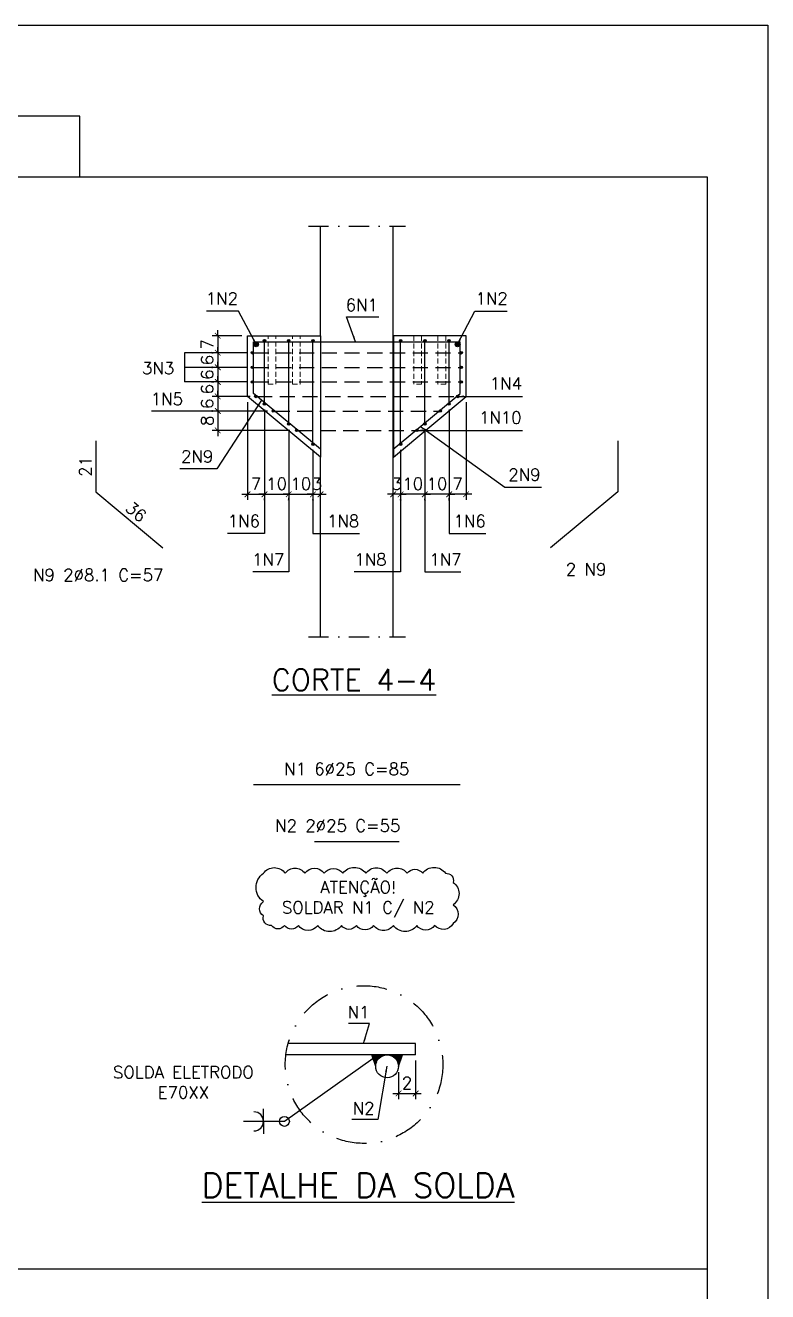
# Model space of a CAD drawing. Header units: centimetres. Extents: x 1658 to 19651, y 8294 to 11444.
# Drawn here: x 13477 to 14396, y 9878 to 11444 of the extents above; entities that cross this region are included whole.
import ezdxf

# ---------------------------------------------------------------- set-up
doc = ezdxf.new("R2010")
doc.units = ezdxf.units.CM
doc.header["$LTSCALE"] = 50
doc.header["$MEASUREMENT"] = 0
doc.header["$PDMODE"] = 67
for name, pattern in [('DASHDOT', [1, 0.5, -0.25, 0, -0.25]), ('DASHDOT2', [0.5, 0.25, -0.125, 0, -0.125]), ('DASHED', [0.75, 0.5, -0.25]), ('HIDDEN', [0.375, 0.25, -0.125])]:
    doc.linetypes.add(name, pattern=pattern)
doc.layers.add('10 TRACEJADO', color=1, linetype='DASHED', lineweight=13)
for name, color, linetype in [('FORMATO-PRECON', 2, 'Continuous'), ('HACHURAS-PRECON', 1, 'Continuous'), ('LINHA CENTRO-PRECON', 1, 'DASHDOT'), ('LINHA-01-PRECON', 1, 'Continuous'), ('LINHA-02-PRECON', 2, 'Continuous'), ('LINHA-03-PRECON', 3, 'Continuous'), ('LINHA-04-PRECON', 4, 'Continuous'), ('TEXTO-20-PRECON', 2, 'Continuous'), ('X1', 2, 'Continuous')]:
    doc.layers.add(name, color=color, linetype=linetype)
doc.styles.add('PRECON-ROMANS', font='romans.shx')
doc.styles.get("Standard").update_dxf_attribs({"font": 'romans.shx'})
doc.dimstyles.new('ESC50-50', dxfattribs={"dimscale": 50, "dimtxt": 0.2, "dimasz": 0.15, "dimexe": 0.15, "dimexo": 0.15, "dimgap": 0.08, "dimtad": 1, "dimdec": 1, "dimzin": 12, "dimdsep": 46, "dimtxsty": 'Standard', "dimblk": 'ARCHTICK', "dimcen": 0.09, "dimdle": 0.15, "dimclrd": 256, "dimclre": 256, "dimclrt": 2, "dimazin": 3, "dimtfac": 1, "dimtdec": 1, "dimtmove": 1, "dimatfit": 2, "dimfxl": 0.15, "dimtolj": 1, "dimtzin": 0, "dimarcsym": 0})
doc.dimstyles.new('ESC75-25', dxfattribs={"dimscale": 0, "dimtxt": 15, "dimasz": 7, "dimexe": 7, "dimexo": 7, "dimgap": 5.5, "dimtad": 1, "dimdec": 1, "dimlfac": 0.333333, "dimdsep": 46, "dimtxsty": 'Standard', "dimblk": 'ARCHTICK', "dimcen": 0.1, "dimdle": 7, "dimclrd": 256, "dimclre": 256, "dimclrt": 2, "dimadec": 0, "dimazin": 0, "dimtfac": 1, "dimtdec": 1, "dimtix": 1, "dimtmove": 2, "dimatfit": 3, "dimfxl": 1, "dimarcsym": 0})
doc.dimstyles.new('ESC75-75', dxfattribs={"dimscale": 0, "dimtxt": 15, "dimasz": 7, "dimexe": 7, "dimexo": 7, "dimgap": 5.5, "dimtad": 1, "dimdec": 1, "dimdsep": 46, "dimtxsty": 'Standard', "dimblk": 'ARCHTICK', "dimcen": 0.1, "dimdle": 7, "dimclrd": 256, "dimclre": 256, "dimclrt": 2, "dimadec": 0, "dimazin": 0, "dimtfac": 1, "dimtdec": 1, "dimtix": 1, "dimtmove": 2, "dimatfit": 3, "dimfxl": 1, "dimarcsym": 0})

# ---------------------------------------------------------------- blocks, each defined once
blk = doc.blocks.new('*D167')
at = {"layer": 'Defpoints', "color": 0, "linetype": 'Continuous', "transparency": 16777216}
for p in [(13564.5, 10930), (13564.5, 10866.9), (13564.5, 10866.9)]:
    blk.add_point(p, dxfattribs=at)
at = {"layer": 'LINHA-01-PRECON', "color": 2, "linetype": 'Continuous', "transparency": 16777216, "insert": (13551.5, 10898.4), "char_height": 15, "attachment_point": 5, "rotation": 90}
blk.add_mtext('21', dxfattribs=at)
blk = doc.blocks.new('_ArchTick')
at = {"color": 0, "linetype": 'ByBlock', "const_width": 0.15}
blk.add_lwpolyline([(-0.5, -0.5), (0.5, 0.5)], dxfattribs=at)
blk = doc.blocks.new('*D168')
at = {"layer": 'Defpoints', "color": 0, "linetype": 'Continuous', "transparency": 16777216}
for p in [(13564.5, 10866.9), (13647.5, 10797.8), (13647.5, 10797.8)]:
    blk.add_point(p, dxfattribs=at)
at = {"layer": 'LINHA-01-PRECON', "color": 2, "linetype": 'Continuous', "transparency": 16777216, "insert": (13614.3, 10842.3), "char_height": 15, "attachment_point": 5, "rotation": 320.2182}
blk.add_mtext('36', dxfattribs=at)
blk = doc.blocks.new('*D114')
at = {"layer": 'Defpoints', "color": 0, "transparency": 16777216}
for p in [(13960.1, 10170.5), (13939, 10156.4), (13960.1, 10122.8)]:
    blk.add_point(p, dxfattribs=at)
at = {"layer": 'LINHA-01-PRECON', "lineweight": -2, "transparency": 16777216}
for p, q in [((13939, 10149.4), (13939, 10115.8)), ((13960.1, 10163.5), (13960.1, 10115.8)), ((13932, 10122.8), (13967.1, 10122.8))]:
    blk.add_line(p, q, dxfattribs=at)
at = {"layer": 'LINHA-01-PRECON', "lineweight": -2, "transparency": 16777216, "xscale": 7, "yscale": 7, "zscale": 7, "rotation": 180}
blk.add_blockref('_ArchTick', (13939, 10122.8), dxfattribs=at)
at = {"layer": 'LINHA-01-PRECON', "lineweight": -2, "transparency": 16777216, "xscale": 7, "yscale": 7, "zscale": 7}
blk.add_blockref('_ArchTick', (13960.1, 10122.8), dxfattribs=at)
at = {"layer": 'LINHA-01-PRECON', "color": 2, "transparency": 16777216, "insert": (13949.5, 10135.8), "char_height": 15, "attachment_point": 5}
blk.add_mtext('2', dxfattribs=at)
blk = doc.blocks.new('*D150')
at = {"layer": 'Defpoints', "color": 0, "transparency": 16777216}
for p in [(13752.1, 11059.9), (13715.3, 11038.9), (13758.1, 11038.9)]:
    blk.add_point(p, dxfattribs=at)
at = {"layer": 'LINHA-01-PRECON', "lineweight": -2, "transparency": 16777216}
for p, q in [((13745.1, 11059.9), (13708.3, 11059.9)), ((13715.3, 11059.9), (13715.3, 11066.9)), ((13715.3, 11059.9), (13715.3, 11038.9)), ((13751.1, 11038.9), (13708.3, 11038.9)), ((13715.3, 11038.9), (13715.3, 11031.9))]:
    blk.add_line(p, q, dxfattribs=at)
at = {"layer": 'LINHA-01-PRECON', "lineweight": -2, "transparency": 16777216, "xscale": 7, "yscale": 7, "zscale": 7}
for p, rotation in [((13715.3, 11059.9), 270), ((13715.3, 11038.9), 90)]:
    blk.add_blockref('_ArchTick', p, dxfattribs=dict(at, rotation=rotation))
at = {"layer": 'LINHA-01-PRECON', "color": 2, "transparency": 16777216, "insert": (13702.3, 11049.4), "char_height": 15, "attachment_point": 5, "rotation": 90}
blk.add_mtext('7', dxfattribs=at)
blk = doc.blocks.new('*D151')
at = {"layer": 'Defpoints', "color": 0, "transparency": 16777216}
for p in [(13758.1, 11038.9), (13715.3, 11020.9), (13758.1, 11020.9)]:
    blk.add_point(p, dxfattribs=at)
at = {"layer": 'LINHA-01-PRECON', "lineweight": -2, "transparency": 16777216}
for p, q in [((13715.3, 11038.9), (13715.3, 11045.9)), ((13751.1, 11038.9), (13708.3, 11038.9)), ((13715.3, 11038.9), (13715.3, 11020.9)), ((13751.1, 11020.9), (13708.3, 11020.9)), ((13715.3, 11020.9), (13715.3, 11013.9))]:
    blk.add_line(p, q, dxfattribs=at)
at = {"layer": 'LINHA-01-PRECON', "lineweight": -2, "transparency": 16777216, "xscale": 7, "yscale": 7, "zscale": 7}
for p, rotation in [((13715.3, 11038.9), 270), ((13715.3, 11020.9), 90)]:
    blk.add_blockref('_ArchTick', p, dxfattribs=dict(at, rotation=rotation))
at = {"layer": 'LINHA-01-PRECON', "color": 2, "transparency": 16777216, "insert": (13702.3, 11029.9), "char_height": 15, "attachment_point": 5, "rotation": 90}
blk.add_mtext('6', dxfattribs=at)
blk = doc.blocks.new('*D152')
at = {"layer": 'Defpoints', "color": 0, "transparency": 16777216}
for p in [(13758.1, 11020.9), (13715.3, 11002.9), (13758.1, 11002.9)]:
    blk.add_point(p, dxfattribs=at)
at = {"layer": 'LINHA-01-PRECON', "lineweight": -2, "transparency": 16777216}
for p, q in [((13715.3, 11020.9), (13715.3, 11027.9)), ((13751.1, 11020.9), (13708.3, 11020.9)), ((13715.3, 11020.9), (13715.3, 11002.9)), ((13751.1, 11002.9), (13708.3, 11002.9)), ((13715.3, 11002.9), (13715.3, 10995.9))]:
    blk.add_line(p, q, dxfattribs=at)
at = {"layer": 'LINHA-01-PRECON', "lineweight": -2, "transparency": 16777216, "xscale": 7, "yscale": 7, "zscale": 7}
for p, rotation in [((13715.3, 11020.9), 270), ((13715.3, 11002.9), 90)]:
    blk.add_blockref('_ArchTick', p, dxfattribs=dict(at, rotation=rotation))
at = {"layer": 'LINHA-01-PRECON', "color": 2, "transparency": 16777216, "insert": (13702.3, 11011.9), "char_height": 15, "attachment_point": 5, "rotation": 90}
blk.add_mtext('6', dxfattribs=at)
blk = doc.blocks.new('*D153')
at = {"layer": 'Defpoints', "color": 0, "transparency": 16777216}
for p in [(13758.1, 11002.9), (13715.3, 10984.9), (13762.4, 10984.9)]:
    blk.add_point(p, dxfattribs=at)
at = {"layer": 'LINHA-01-PRECON', "lineweight": -2, "transparency": 16777216}
for p, q in [((13751.1, 11002.9), (13708.3, 11002.9)), ((13715.3, 11002.9), (13715.3, 11009.9)), ((13715.3, 11002.9), (13715.3, 10984.9)), ((13755.4, 10984.9), (13708.3, 10984.9)), ((13715.3, 10984.9), (13715.3, 10977.9))]:
    blk.add_line(p, q, dxfattribs=at)
at = {"layer": 'LINHA-01-PRECON', "lineweight": -2, "transparency": 16777216, "xscale": 7, "yscale": 7, "zscale": 7}
for p, rotation in [((13715.3, 11002.9), 270), ((13715.3, 10984.9), 90)]:
    blk.add_blockref('_ArchTick', p, dxfattribs=dict(at, rotation=rotation))
at = {"layer": 'LINHA-01-PRECON', "color": 2, "transparency": 16777216, "insert": (13702.3, 10993.9), "char_height": 15, "attachment_point": 5, "rotation": 90}
blk.add_mtext('6', dxfattribs=at)
blk = doc.blocks.new('*D154')
at = {"layer": 'Defpoints', "color": 0, "transparency": 16777216}
for p in [(13762.4, 10984.9), (13715.3, 10966.9), (13784, 10966.9)]:
    blk.add_point(p, dxfattribs=at)
at = {"layer": 'LINHA-01-PRECON', "lineweight": -2, "transparency": 16777216}
for p, q in [((13755.4, 10984.9), (13708.3, 10984.9)), ((13715.3, 10984.9), (13715.3, 10991.9)), ((13715.3, 10984.9), (13715.3, 10966.9)), ((13777, 10966.9), (13708.3, 10966.9)), ((13715.3, 10966.9), (13715.3, 10959.9))]:
    blk.add_line(p, q, dxfattribs=at)
at = {"layer": 'LINHA-01-PRECON', "lineweight": -2, "transparency": 16777216, "xscale": 7, "yscale": 7, "zscale": 7}
for p, rotation in [((13715.3, 10984.9), 270), ((13715.3, 10966.9), 90)]:
    blk.add_blockref('_ArchTick', p, dxfattribs=dict(at, rotation=rotation))
at = {"layer": 'LINHA-01-PRECON', "color": 2, "transparency": 16777216, "insert": (13702.3, 10975.9), "char_height": 15, "attachment_point": 5, "rotation": 90}
blk.add_mtext('6', dxfattribs=at)
blk = doc.blocks.new('*D155')
at = {"layer": 'Defpoints', "color": 0, "transparency": 16777216}
for p in [(13752.1, 10984.9), (13773.1, 10975.7), (13773.1, 10863.9)]:
    blk.add_point(p, dxfattribs=at)
at = {"layer": 'LINHA-01-PRECON', "lineweight": -2, "transparency": 16777216}
for p, q in [((13752.1, 10977.9), (13752.1, 10856.9)), ((13773.1, 10968.7), (13773.1, 10856.9)), ((13745.1, 10863.9), (13780.1, 10863.9))]:
    blk.add_line(p, q, dxfattribs=at)
at = {"layer": 'LINHA-01-PRECON', "lineweight": -2, "transparency": 16777216, "xscale": 7, "yscale": 7, "zscale": 7, "rotation": 180}
blk.add_blockref('_ArchTick', (13752.1, 10863.9), dxfattribs=at)
at = {"layer": 'LINHA-01-PRECON', "lineweight": -2, "transparency": 16777216, "xscale": 7, "yscale": 7, "zscale": 7}
blk.add_blockref('_ArchTick', (13773.1, 10863.9), dxfattribs=at)
at = {"layer": 'LINHA-01-PRECON', "color": 2, "transparency": 16777216, "insert": (13762.6, 10876.9), "char_height": 15, "attachment_point": 5}
blk.add_mtext('7', dxfattribs=at)
blk = doc.blocks.new('*D156')
at = {"layer": 'Defpoints', "color": 0, "transparency": 16777216}
for p in [(13773.1, 10975.7), (13803.1, 10950.8), (13803.1, 10863.9)]:
    blk.add_point(p, dxfattribs=at)
at = {"layer": 'LINHA-01-PRECON', "lineweight": -2, "transparency": 16777216}
for p, q in [((13773.1, 10968.7), (13773.1, 10856.9)), ((13803.1, 10943.8), (13803.1, 10856.9)), ((13773.1, 10863.9), (13766.1, 10863.9)), ((13773.1, 10863.9), (13803.1, 10863.9)), ((13803.1, 10863.9), (13810.1, 10863.9))]:
    blk.add_line(p, q, dxfattribs=at)
at = {"layer": 'LINHA-01-PRECON', "lineweight": -2, "transparency": 16777216, "xscale": 7, "yscale": 7, "zscale": 7}
blk.add_blockref('_ArchTick', (13773.1, 10863.9), dxfattribs=at)
at = {"layer": 'LINHA-01-PRECON', "lineweight": -2, "transparency": 16777216, "xscale": 7, "yscale": 7, "zscale": 7, "rotation": 180}
blk.add_blockref('_ArchTick', (13803.1, 10863.9), dxfattribs=at)
at = {"layer": 'LINHA-01-PRECON', "color": 2, "transparency": 16777216, "insert": (13788.1, 10876.9), "char_height": 15, "attachment_point": 5}
blk.add_mtext('10', dxfattribs=at)
blk = doc.blocks.new('*D157')
at = {"layer": 'Defpoints', "color": 0, "transparency": 16777216}
for p in [(13803.1, 10950.8), (13833.1, 10925.9), (13833.1, 10863.9)]:
    blk.add_point(p, dxfattribs=at)
at = {"layer": 'LINHA-01-PRECON', "lineweight": -2, "transparency": 16777216}
for p, q in [((13803.1, 10943.8), (13803.1, 10856.9)), ((13833.1, 10918.9), (13833.1, 10856.9)), ((13803.1, 10863.9), (13796.1, 10863.9)), ((13803.1, 10863.9), (13833.1, 10863.9)), ((13833.1, 10863.9), (13840.1, 10863.9))]:
    blk.add_line(p, q, dxfattribs=at)
at = {"layer": 'LINHA-01-PRECON', "lineweight": -2, "transparency": 16777216, "xscale": 7, "yscale": 7, "zscale": 7}
blk.add_blockref('_ArchTick', (13803.1, 10863.9), dxfattribs=at)
at = {"layer": 'LINHA-01-PRECON', "lineweight": -2, "transparency": 16777216, "xscale": 7, "yscale": 7, "zscale": 7, "rotation": 180}
blk.add_blockref('_ArchTick', (13833.1, 10863.9), dxfattribs=at)
at = {"layer": 'LINHA-01-PRECON', "color": 2, "transparency": 16777216, "insert": (13818.1, 10876.9), "char_height": 15, "attachment_point": 5}
blk.add_mtext('10', dxfattribs=at)
blk = doc.blocks.new('*D158')
at = {"layer": 'Defpoints', "color": 0, "transparency": 16777216}
for p in [(13833.1, 10925.9), (13842.4, 10863.9), (13842.4, 10863.9)]:
    blk.add_point(p, dxfattribs=at)
at = {"layer": 'LINHA-01-PRECON', "lineweight": -2, "transparency": 16777216}
for p, q in [((13833.1, 10918.9), (13833.1, 10856.9)), ((13833.1, 10863.9), (13826.1, 10863.9)), ((13833.1, 10863.9), (13842.4, 10863.9)), ((13842.4, 10863.9), (13849.4, 10863.9))]:
    blk.add_line(p, q, dxfattribs=at)
at = {"layer": 'LINHA-01-PRECON', "lineweight": -2, "transparency": 16777216, "xscale": 7, "yscale": 7, "zscale": 7}
blk.add_blockref('_ArchTick', (13833.1, 10863.9), dxfattribs=at)
at = {"layer": 'LINHA-01-PRECON', "lineweight": -2, "transparency": 16777216, "xscale": 7, "yscale": 7, "zscale": 7, "rotation": 180}
blk.add_blockref('_ArchTick', (13842.4, 10863.9), dxfattribs=at)
at = {"layer": 'LINHA-01-PRECON', "color": 2, "transparency": 16777216, "insert": (13837.8, 10876.9), "char_height": 15, "attachment_point": 5}
blk.add_mtext('3', dxfattribs=at)
blk = doc.blocks.new('*D159')
at = {"layer": 'Defpoints', "color": 0, "transparency": 16777216}
for p in [(14022.6, 10984.9), (14001.6, 10975.7), (14001.6, 10863.9)]:
    blk.add_point(p, dxfattribs=at)
at = {"layer": 'LINHA-01-PRECON', "lineweight": -2, "transparency": 16777216}
for p, q in [((14001.6, 10968.7), (14001.6, 10856.9)), ((14022.6, 10977.9), (14022.6, 10856.9)), ((14029.6, 10863.9), (13994.6, 10863.9))]:
    blk.add_line(p, q, dxfattribs=at)
at = {"layer": 'LINHA-01-PRECON', "lineweight": -2, "transparency": 16777216, "xscale": 7, "yscale": 7, "zscale": 7, "rotation": 180}
blk.add_blockref('_ArchTick', (14001.6, 10863.9), dxfattribs=at)
at = {"layer": 'LINHA-01-PRECON', "lineweight": -2, "transparency": 16777216, "xscale": 7, "yscale": 7, "zscale": 7}
blk.add_blockref('_ArchTick', (14022.6, 10863.9), dxfattribs=at)
at = {"layer": 'LINHA-01-PRECON', "color": 2, "transparency": 16777216, "insert": (14012.1, 10876.9), "char_height": 15, "attachment_point": 5}
blk.add_mtext('7', dxfattribs=at)
blk = doc.blocks.new('*D160')
at = {"layer": 'Defpoints', "color": 0, "transparency": 16777216}
for p in [(14001.6, 10975.7), (13971.6, 10950.8), (13971.6, 10863.9)]:
    blk.add_point(p, dxfattribs=at)
at = {"layer": 'LINHA-01-PRECON', "lineweight": -2, "transparency": 16777216}
for p, q in [((14001.6, 10968.7), (14001.6, 10856.9)), ((13971.6, 10943.8), (13971.6, 10856.9)), ((13971.6, 10863.9), (13964.6, 10863.9)), ((14001.6, 10863.9), (13971.6, 10863.9)), ((14001.6, 10863.9), (14008.6, 10863.9))]:
    blk.add_line(p, q, dxfattribs=at)
at = {"layer": 'LINHA-01-PRECON', "lineweight": -2, "transparency": 16777216, "xscale": 7, "yscale": 7, "zscale": 7}
blk.add_blockref('_ArchTick', (13971.6, 10863.9), dxfattribs=at)
at = {"layer": 'LINHA-01-PRECON', "lineweight": -2, "transparency": 16777216, "xscale": 7, "yscale": 7, "zscale": 7, "rotation": 180}
blk.add_blockref('_ArchTick', (14001.6, 10863.9), dxfattribs=at)
at = {"layer": 'LINHA-01-PRECON', "color": 2, "transparency": 16777216, "insert": (13986.6, 10876.9), "char_height": 15, "attachment_point": 5}
blk.add_mtext('10', dxfattribs=at)
blk = doc.blocks.new('*D161')
at = {"layer": 'Defpoints', "color": 0, "transparency": 16777216}
for p in [(13971.6, 10950.8), (13941.6, 10925.9), (13941.6, 10863.9)]:
    blk.add_point(p, dxfattribs=at)
at = {"layer": 'LINHA-01-PRECON', "lineweight": -2, "transparency": 16777216}
for p, q in [((13971.6, 10943.8), (13971.6, 10856.9)), ((13941.6, 10918.9), (13941.6, 10856.9)), ((13941.6, 10863.9), (13934.6, 10863.9)), ((13971.6, 10863.9), (13941.6, 10863.9)), ((13971.6, 10863.9), (13978.6, 10863.9))]:
    blk.add_line(p, q, dxfattribs=at)
at = {"layer": 'LINHA-01-PRECON', "lineweight": -2, "transparency": 16777216, "xscale": 7, "yscale": 7, "zscale": 7}
blk.add_blockref('_ArchTick', (13941.6, 10863.9), dxfattribs=at)
at = {"layer": 'LINHA-01-PRECON', "lineweight": -2, "transparency": 16777216, "xscale": 7, "yscale": 7, "zscale": 7, "rotation": 180}
blk.add_blockref('_ArchTick', (13971.6, 10863.9), dxfattribs=at)
at = {"layer": 'LINHA-01-PRECON', "color": 2, "transparency": 16777216, "insert": (13956.6, 10876.9), "char_height": 15, "attachment_point": 5}
blk.add_mtext('10', dxfattribs=at)
blk = doc.blocks.new('*D162')
at = {"layer": 'Defpoints', "color": 0, "transparency": 16777216}
for p in [(13941.6, 10925.9), (13932.3, 10863.9), (13932.3, 10863.9)]:
    blk.add_point(p, dxfattribs=at)
at = {"layer": 'LINHA-01-PRECON', "lineweight": -2, "transparency": 16777216}
for p, q in [((13941.6, 10918.9), (13941.6, 10856.9)), ((13932.3, 10863.9), (13925.3, 10863.9)), ((13941.6, 10863.9), (13932.3, 10863.9)), ((13941.6, 10863.9), (13948.6, 10863.9))]:
    blk.add_line(p, q, dxfattribs=at)
at = {"layer": 'LINHA-01-PRECON', "lineweight": -2, "transparency": 16777216, "xscale": 7, "yscale": 7, "zscale": 7}
blk.add_blockref('_ArchTick', (13932.3, 10863.9), dxfattribs=at)
at = {"layer": 'LINHA-01-PRECON', "lineweight": -2, "transparency": 16777216, "xscale": 7, "yscale": 7, "zscale": 7, "rotation": 180}
blk.add_blockref('_ArchTick', (13941.6, 10863.9), dxfattribs=at)
at = {"layer": 'LINHA-01-PRECON', "color": 2, "transparency": 16777216, "insert": (13937, 10876.9), "char_height": 15, "attachment_point": 5}
blk.add_mtext('3', dxfattribs=at)
blk = doc.blocks.new('A$C2E607E54')
at = {"layer": 'FORMATO-PRECON', "color": 6}
blk.add_line((1835, 4050), (685, 4050), dxfattribs=at)
at = {"layer": 'FORMATO-PRECON'}
for points in [[(0, 4200), (2970, 4200), (2970, 0), (0, 0)], [(685, 3950), (1835, 3950), (1835, 4050), (685, 4050)]]:
    blk.add_lwpolyline(points, close=True, dxfattribs=at)
at = {"layer": 'FORMATO-PRECON', "color": 6}
blk.add_lwpolyline([(100, 3950), (2870, 3950), (2870, 100), (100, 100)], close=True, dxfattribs=at)
blk = doc.blocks.new('*D171')
at = {"layer": 'Defpoints', "color": 0, "transparency": 16777216}
for p in [(13784, 10966.9), (13715.3, 10942.9), (13811.4, 10942.9)]:
    blk.add_point(p, dxfattribs=at)
at = {"layer": 'LINHA-01-PRECON', "lineweight": -2, "transparency": 16777216}
for p, q in [((13777, 10966.9), (13708.3, 10966.9)), ((13715.3, 10973.9), (13715.3, 10935.9)), ((13804.4, 10942.9), (13708.3, 10942.9))]:
    blk.add_line(p, q, dxfattribs=at)
at = {"layer": 'LINHA-01-PRECON', "lineweight": -2, "transparency": 16777216, "xscale": 7, "yscale": 7, "zscale": 7}
for p, rotation in [((13715.3, 10966.9), 90), ((13715.3, 10942.9), 270)]:
    blk.add_blockref('_ArchTick', p, dxfattribs=dict(at, rotation=rotation))
at = {"layer": 'LINHA-01-PRECON', "color": 2, "transparency": 16777216, "insert": (13702.3, 10954.9), "char_height": 15, "attachment_point": 5, "rotation": 90}
blk.add_mtext('8', dxfattribs=at)

msp = doc.modelspace()

# ---------------------------------------------------------------- hatches: boundary and pattern name
at = {"layer": 'LINHA-01-PRECON', "linetype": 'Continuous'}
h = msp.add_hatch(color=256, dxfattribs=at)
h.dxf.hatch_style = 1
edge = h.paths.add_edge_path()
edge.add_arc((13762.62, 11049.43), 3, 0, 360)
h = msp.add_hatch(color=256, dxfattribs=at)
h.dxf.hatch_style = 1
edge = h.paths.add_edge_path()
edge.add_arc((13773.12, 11053.93), 1.5, 0, 360)
h = msp.add_hatch(color=256, dxfattribs=at)
h.dxf.hatch_style = 1
edge = h.paths.add_edge_path()
edge.add_arc((13803.12, 11053.93), 1.5, 0, 360)
h = msp.add_hatch(color=256, dxfattribs=at)
h.dxf.hatch_style = 1
edge = h.paths.add_edge_path()
edge.add_arc((13833.12, 11053.93), 1.5, 0, 360)
h = msp.add_hatch(color=256, dxfattribs=at)
h.dxf.hatch_style = 1
edge = h.paths.add_edge_path()
edge.add_arc((13941.6, 11053.93), 1.5, 0, 360)
h = msp.add_hatch(color=256, dxfattribs=at)
h.dxf.hatch_style = 1
edge = h.paths.add_edge_path()
edge.add_arc((13971.6, 11053.93), 1.5, 0, 360)
h = msp.add_hatch(color=256, dxfattribs=at)
h.dxf.hatch_style = 1
edge = h.paths.add_edge_path()
edge.add_arc((14001.6, 11053.93), 1.5, 0, 360)
h = msp.add_hatch(color=256, dxfattribs=at)
h.dxf.hatch_style = 1
edge = h.paths.add_edge_path()
edge.add_arc((14012.1, 11049.43), 3, 0, 360)
h = msp.add_hatch(color=256, dxfattribs=at)
h.dxf.hatch_style = 1
edge = h.paths.add_edge_path()
edge.add_arc((13758.12, 11038.93), 1.5, 0, 360)
h = msp.add_hatch(color=256, dxfattribs=at)
h.dxf.hatch_style = 1
edge = h.paths.add_edge_path()
edge.add_arc((14016.6, 11038.93), 1.5, 0, 360)
h = msp.add_hatch(color=256, dxfattribs=at)
h.dxf.hatch_style = 1
edge = h.paths.add_edge_path()
edge.add_arc((13758.12, 11020.93), 1.5, 0, 360)
h = msp.add_hatch(color=256, dxfattribs=at)
h.dxf.hatch_style = 1
edge = h.paths.add_edge_path()
edge.add_arc((14016.6, 11020.93), 1.5, 0, 360)
h = msp.add_hatch(color=256, dxfattribs=at)
h.dxf.hatch_style = 1
edge = h.paths.add_edge_path()
edge.add_arc((13758.12, 11002.93), 1.5, 0, 360)
h = msp.add_hatch(color=256, dxfattribs=at)
h.dxf.hatch_style = 1
edge = h.paths.add_edge_path()
edge.add_arc((14016.6, 11002.93), 1.5, 0, 360)
h = msp.add_hatch(color=256, dxfattribs=at)
h.dxf.hatch_style = 1
edge = h.paths.add_edge_path()
edge.add_arc((13762.36, 10984.93), 1.5, 0, 360)
h = msp.add_hatch(color=256, dxfattribs=at)
h.dxf.hatch_style = 1
edge = h.paths.add_edge_path()
edge.add_arc((14012.37, 10984.93), 1.5, 0, 360)
h = msp.add_hatch(color=256, dxfattribs=at)
h.dxf.hatch_style = 1
edge = h.paths.add_edge_path()
edge.add_arc((13773.12, 10975.74), 1.5, 0, 360)
h = msp.add_hatch(color=256, dxfattribs=at)
h.dxf.hatch_style = 1
edge = h.paths.add_edge_path()
edge.add_arc((13784.03, 10966.93), 1.5, 0, 360)
h = msp.add_hatch(color=256, dxfattribs=at)
h.dxf.hatch_style = 1
edge = h.paths.add_edge_path()
edge.add_arc((13990.69, 10966.93), 1.5, 0, 360)
h = msp.add_hatch(color=256, dxfattribs=at)
h.dxf.hatch_style = 1
edge = h.paths.add_edge_path()
edge.add_arc((14001.6, 10975.74), 1.5, 0, 360)
h = msp.add_hatch(color=256, dxfattribs=at)
h.dxf.hatch_style = 1
edge = h.paths.add_edge_path()
edge.add_arc((13803.12, 10950.82), 1.5, 0, 360)
h = msp.add_hatch(color=256, dxfattribs=at)
h.dxf.hatch_style = 1
edge = h.paths.add_edge_path()
edge.add_arc((13971.6, 10950.82), 1.5, 0, 360)
h = msp.add_hatch(color=256, dxfattribs=at)
h.dxf.hatch_style = 1
edge = h.paths.add_edge_path()
edge.add_arc((13812.92, 10942.93), 1.5, 0, 360)
h = msp.add_hatch(color=256, dxfattribs=at)
h.dxf.hatch_style = 1
edge = h.paths.add_edge_path()
edge.add_arc((13961.8, 10942.93), 1.5, 0, 360)
h = msp.add_hatch(color=256, dxfattribs=at)
h.dxf.hatch_style = 1
edge = h.paths.add_edge_path()
edge.add_arc((13833.12, 10925.91), 1.5, 0, 360)
h = msp.add_hatch(color=256, dxfattribs=at)
h.dxf.hatch_style = 1
edge = h.paths.add_edge_path()
edge.add_arc((13941.6, 10925.91), 1.5, 0, 360)
at = {"layer": 'LINHA-01-PRECON'}
h = msp.add_hatch(dxfattribs=at)
h.set_pattern_fill('ANSI31', color=256, scale=8.4375, style=0)
h.set_pattern_definition([(45, (8903.3035, 9668.3722), (-0.74577668, 0.74577668), [])])
h.paths.add_polyline_path([(13905.85, 10170.53), (13910.75, 10156.4, -0.4142136), (13924.89, 10170.53)])
h.paths.add_polyline_path([(13924.89, 10170.53, -0.4142136), (13939.02, 10156.4), (13943.93, 10170.53)])

# ---------------------------------------------------------------- linework, layer by layer
at = {"layer": '10 TRACEJADO', "linetype": 'HIDDEN', "ltscale": 0.5, "extrusion": (0, 1, 0)}
for p, q in [((13777.62, 10999.93), (13777.62, 11059.93)), ((13787.22, 10999.93), (13787.22, 11059.93)), ((13807.62, 10999.93), (13807.62, 11059.93)), ((13817.22, 10999.93), (13817.22, 11059.93)), ((13957.8, 11059.93), (13957.8, 10999.93)), ((13967.4, 11059.93), (13967.4, 10999.93)), ((13987.8, 11059.93), (13987.8, 10999.93)), ((13997.4, 11059.93), (13997.4, 10999.93)), ((13777.62, 10999.93), (13787.22, 10999.93)), ((13807.62, 10999.93), (13817.22, 10999.93)), ((13967.4, 10999.93), (13957.8, 10999.93)), ((13997.4, 10999.93), (13987.8, 10999.93))]:
    msp.add_line(p, q, dxfattribs=at)
at = {"layer": 'LINHA CENTRO-PRECON', "extrusion": (0, 1, 0)}
for p, q in [((13827.42, 11195.56), (13947.42, 11195.56)), ((13827.42, 10687.55), (13947.42, 10687.55))]:
    msp.add_line(p, q, dxfattribs=at)
at = {"layer": 'LINHA-01-PRECON'}
msp.add_line((14320.86, 9905.68), (12243.36, 9905.68), dxfattribs=at)
at = {"layer": 'LINHA-01-PRECON', "linetype": 'Continuous'}
msp.add_lwpolyline([(13771.75, 10395.13, -0.5205671), (13798.7, 10395.13, -0.5205671), (13823.14, 10395.13, -0.5205671), (13847.01, 10395.13, -0.5205671), (13870.05, 10395.13, -0.5205671), (13898.41, 10395.13, -0.5205671), (13924.61, 10395.13, -0.5205671), (13949.75, 10395.13, -0.5205671), (13968.87, 10395.13, -0.5205671), (13997.15, 10395.13, -0.5205671), (14006.65, 10383.94, -0.5205671), (14006.65, 10356.27, -0.5205671), (14006.65, 10333.02, -0.5205671), (13983.6, 10330.65, -0.5205671), (13961.71, 10330.65, -0.5205671), (13932.64, 10330.65, -0.5205671), (13908.14, 10330.65, -0.5205671), (13886.87, 10330.65, -0.5205671), (13868.37, 10330.65, -0.5205671), (13839.04, 10330.65, -0.5205671), (13815.02, 10330.65, -0.5205671), (13798.02, 10330.65, -0.5205671), (13781.64, 10330.65, -0.5205671), (13771.75, 10342.39, -0.5205671), (13771.75, 10360.14, -0.5205671)], format="xyb", close=True, dxfattribs=at)
at = {"layer": 'LINHA-01-PRECON', "color": 1}
msp.add_lwpolyline([(13907.44, 10165.95), (13797.81, 10088.31), (13746.99, 10088.31)], dxfattribs=at)
at = {"layer": 'LINHA-01-PRECON', "linetype": 'Continuous'}
for centre, radius in [((13762.62, 11049.43), 3), ((13773.12, 11053.93), 1.5), ((13803.12, 11053.93), 1.5), ((13833.12, 11053.93), 1.5), ((13941.6, 11053.93), 1.5), ((13971.6, 11053.93), 1.5), ((14001.6, 11053.93), 1.5), ((14012.1, 11049.43), 3), ((13758.12, 11038.93), 1.5), ((14016.6, 11038.93), 1.5), ((13758.12, 11020.93), 1.5), ((14016.6, 11020.93), 1.5), ((13758.12, 11002.93), 1.5), ((14016.6, 11002.93), 1.5), ((13762.36, 10984.93), 1.5), ((14012.37, 10984.93), 1.5), ((13773.12, 10975.74), 1.5), ((13784.03, 10966.93), 1.5), ((13990.69, 10966.93), 1.5), ((14001.6, 10975.74), 1.5), ((13803.12, 10950.82), 1.5), ((13971.6, 10950.82), 1.5), ((13812.92, 10942.93), 1.5), ((13961.8, 10942.93), 1.5), ((13833.12, 10925.91), 1.5), ((13941.6, 10925.91), 1.5)]:
    msp.add_circle(centre, radius, dxfattribs=at)
at = {"layer": 'LINHA-01-PRECON', "color": 1, "linetype": 'DASHDOT2', "ltscale": 3}
msp.add_circle((13896.34, 10158.58), 97.5, dxfattribs=at)
at = {"layer": 'LINHA-02-PRECON', "extrusion": (0, 1, 0)}
for p, q in [((13842.42, 11059.93), (13842.42, 11195.56)), ((13932.42, 10687.55), (13932.42, 11195.56)), ((13752.12, 11059.93), (13842.42, 11059.93)), ((13752.12, 10984.93), (13752.12, 11059.93)), ((13842.42, 11059.93), (13842.42, 10909.93)), ((14022.6, 11059.93), (13932.6, 11059.93)), ((13932.6, 11059.93), (13932.6, 10909.93)), ((14022.6, 10984.93), (14022.6, 11059.93)), ((13842.42, 10909.93), (13752.12, 10984.93)), ((13932.6, 10909.93), (14022.6, 10984.93)), ((13842.42, 10687.55), (13842.42, 10910.09))]:
    msp.add_line(p, q, dxfattribs=at)
at = {"layer": 'LINHA-02-PRECON'}
for q in [(13771.89, 10103.71), (13771.89, 10072.92)]:
    msp.add_line((13771.89, 10088.31), q, dxfattribs=at)
msp.add_circle((13797.81, 10088.31), 6.11, dxfattribs=at)
msp.add_arc((13760.04, 10088.31), 11.84, 270.31864, 89.68136, dxfattribs=at)
at = {"layer": 'LINHA-03-PRECON'}
for p, q in [((13960.05, 10184.67), (13802.39, 10184.67)), ((13960.05, 10170.53), (13960.05, 10184.67)), ((13960.05, 10170.53), (13799.57, 10170.53)), ((13910.75, 10156.4), (13905.85, 10170.53)), ((13933.41, 10170.53), (13933.41, 10170.53)), ((13939.02, 10156.4), (13943.93, 10170.53))]:
    msp.add_line(p, q, dxfattribs=at)
msp.add_circle((13924.89, 10156.4), 14.13, dxfattribs=at)
at = {"layer": 'LINHA-04-PRECON', "extrusion": (0, 1, 0)}
for p, q in [((13759.62, 11052.43), (14015.1, 11052.43)), ((13773.12, 10977.24), (13773.12, 11052.43)), ((13803.12, 10952.32), (13803.12, 11052.43)), ((13833.12, 10927.41), (13833.12, 11052.43)), ((13941.6, 10927.41), (13941.6, 11052.43)), ((13971.6, 10952.32), (13971.6, 11052.43)), ((14001.6, 10977.24), (14001.6, 11052.43)), ((14015.22, 10504.73), (13759.62, 10504.73))]:
    msp.add_line(p, q, dxfattribs=at)
at = {"layer": 'LINHA-04-PRECON', "linetype": 'HIDDEN', "ltscale": 1.5, "extrusion": (0, 1, 0)}
for p, q in [((13759.62, 11038.93), (14015.1, 11038.93)), ((13759.62, 11020.93), (14015.1, 11020.93)), ((13759.62, 11002.93), (14015.1, 11002.93)), ((13763.86, 10984.93), (14010.87, 10984.93)), ((13785.53, 10966.93), (13989.19, 10966.93)), ((13814.42, 10942.93), (13960.3, 10942.93))]:
    msp.add_line(p, q, dxfattribs=at)
at = {"layer": 'LINHA-04-PRECON'}
msp.add_line((13834.92, 10434.62), (13939.92, 10434.62), dxfattribs=at)
for points in [[(13842.42, 10919.68, 0), (13759.62, 10988.45, 0), (13759.62, 11052.43, 0)], [(13932.3, 10919.68, 0), (14015.1, 10988.45, 0), (14015.1, 11052.43, 0)], [(13564.46, 10929.97, 0), (13564.46, 10866.89, 0), (13647.45, 10797.79, 0)], [(14210.26, 10929.97, 0), (14210.26, 10866.89, 0), (14127.27, 10797.79, 0)]]:
    msp.add_polyline3d(points, dxfattribs=at)

# ---------------------------------------------------------------- block references
at = {"layer": 'HACHURAS-PRECON', "xscale": 0.7499999999999996, "yscale": 0.7499999999999996, "zscale": 0.7499999999999996}
msp.add_blockref('A$C2E607E54', (12168.36, 8293.94), dxfattribs=at)

# ---------------------------------------------------------------- texts
at = {"layer": 'LINHA-01-PRECON', "color": 2, "linetype": 'Continuous', "char_height": 15, "attachment_point": 5}
for s, insert in [('1N2', (13720.44, 11105.99)), ('6N1', (13893.54, 11098.04)), ('1N2', (14054.28, 11105.99)), ('3N3', (13641.52, 11019.93)), ('1N4', (14071.92, 11000.83)), ('1N5', (13652.36, 10981.83)), ('1N10', (14064.9, 10958.83)), ('2N9', (13689.81, 10910.73)), ('2N9', (14094.81, 10888.24)), ('1N6', (13747.67, 10830.83)), ('1N8', (13870.42, 10830.83)), ('1N6', (14027.05, 10830.83)), ('1N7', (13777.67, 10783.34)), ('1N8', (13904.3, 10783.34)), ('1N7', (13997.05, 10783.34)), ('{\\C4;ATENÇÃO!\\P}SOLDAR N1 C/ N2', (13889.13, 10362.91))]:
    msp.add_mtext(s, dxfattribs=dict(at, insert=insert))
at = {"layer": 'LINHA-01-PRECON', "color": 4, "attachment_point": 5}
for s, insert, char_height in [('{\\LCORTE 4-4}', (13883.92, 10634.41), 26.25), ('\\A1;{\\LDETALHE DA SOLDA}', (13888.96, 10009.34), 30)]:
    msp.add_mtext(s, dxfattribs=dict(at, insert=insert, char_height=char_height))
at = {"layer": 'LINHA-01-PRECON', "color": 2, "char_height": 15, "attachment_point": 5}
for s, insert in [('N1', (13889.51, 10223.49)), ('N2', (13895.78, 10104.52))]:
    msp.add_mtext(s, dxfattribs=dict(at, insert=insert))
at = {"layer": 'TEXTO-20-PRECON', "insert": (13672.77, 10136.59), "char_height": 15, "attachment_point": 5, "style": 'PRECON-ROMANS'}
msp.add_mtext('\\A1;SOLDA ELETRODO\\PE70XX', dxfattribs=at)
at = {"layer": 'X1', "style": 'PRECON-ROMANS'}
for s, p in [('2 N9', (14146.05, 10763.56)), ('N9 2%%C8.1 C=57', (13486.74, 10756.58)), ('N1 6%%C25 C=85', (13797.51, 10516.69)), ('N2 2%%C25 C=55', (13786.42, 10446.58))]:
    msp.add_text(s, height=15, dxfattribs=at).set_placement(p)

# ---------------------------------------------------------------- dimensions: what is measured, and where the dimension line sits
at = {"layer": 'LINHA-01-PRECON'}
for base, p1, p2, angle, override, picture, middle in [((13715.3, 11038.93), (13752.12, 11059.93), (13758.12, 11038.93), 90, {"dimscale": 1}, '*D150', (13702.3, 11049.43)), ((13715.3, 11020.93), (13758.12, 11038.93), (13758.12, 11020.93), 90, {"dimscale": 1}, '*D151', (13702.3, 11029.93)), ((13715.3, 11002.93), (13758.12, 11020.93), (13758.12, 11002.93), 90, {"dimscale": 1}, '*D152', (13702.3, 11011.93)), ((13715.3, 10984.93), (13758.12, 11002.93), (13762.36, 10984.93), 90, {"dimscale": 1}, '*D153', (13702.3, 10993.93)), ((13715.3, 10966.93), (13762.36, 10984.93), (13784.03, 10966.93), 90, {"dimscale": 1}, '*D154', (13702.3, 10975.93)), ((14001.6, 10863.91), (14022.6, 10984.93), (14001.6, 10975.74), 180, {"dimscale": 1}, '*D159', (14012.1, 10876.91)), ((13715.3, 10942.93), (13784.03, 10966.93), (13811.42, 10942.93), 90, {"dimscale": 1}, '*D171', (13702.3, 10954.93)), ((13971.6, 10863.91), (14001.6, 10975.74), (13971.6, 10950.82), 180, {"dimscale": 1}, '*D160', (13986.6, 10876.91)), ((13941.6, 10863.91), (13971.6, 10950.82), (13941.6, 10925.91), 180, {"dimscale": 1}, '*D161', (13956.6, 10876.91)), ((13932.3, 10863.91), (13941.6, 10925.91), (13932.3, 10863.91), 180, {"dimscale": 1, "dimdec": 0}, '*D162', (13936.95, 10876.91))]:
    dim = msp.add_linear_dim(base=base, p1=p1, p2=p2, angle=angle, dimstyle='ESC75-25', override=override, dxfattribs=at)
    dim.commit()
    dim.dimension.update_dxf_attribs({"geometry": picture, "text_midpoint": middle})
for base, p1, p2, override, picture, middle in [((13773.12, 10863.91), (13752.12, 10984.93), (13773.12, 10975.74), {"dimscale": 1}, '*D155', (13762.62, 10876.91)), ((13803.12, 10863.91), (13773.12, 10975.74), (13803.12, 10950.82), {"dimscale": 1}, '*D156', (13788.12, 10876.91)), ((13833.12, 10863.91), (13803.12, 10950.82), (13833.12, 10925.91), {"dimscale": 1}, '*D157', (13818.12, 10876.91)), ((13842.42, 10863.91), (13833.12, 10925.91), (13842.42, 10863.91), {"dimscale": 1, "dimdec": 0}, '*D158', (13837.77, 10876.91))]:
    dim = msp.add_linear_dim(base=base, p1=p1, p2=p2, dimstyle='ESC75-25', override=override, dxfattribs=at)
    dim.commit()
    dim.dimension.update_dxf_attribs({"geometry": picture, "text_midpoint": middle})
at = {"layer": 'LINHA-01-PRECON', "linetype": 'Continuous'}
for p1, p2, picture, middle in [((13564.46, 10929.97), (13564.46, 10866.89), '*D167', (13551.46, 10898.43)), ((13564.46, 10866.89), (13647.45, 10797.79), '*D168', (13614.28, 10842.33))]:
    dim = msp.add_aligned_dim(p1=p1, p2=p2, distance=0, dimstyle='ESC75-25', override={"dimscale": 1, "dimse1": 1, "dimse2": 1, "dimsd1": 1, "dimsd2": 1}, dxfattribs=at)
    dim.commit()
    dim.dimension.update_dxf_attribs({"geometry": picture, "text_midpoint": middle})
at = {"layer": 'LINHA-01-PRECON'}
dim = msp.add_linear_dim(base=(13960.05, 10122.81), p1=(13939.02, 10156.4), p2=(13960.05, 10170.53), text='2', dimstyle='ESC75-25', override={"dimscale": 1}, dxfattribs=at)
dim.commit()
dim.dimension.update_dxf_attribs({"geometry": '*D114', "text_midpoint": (13949.54, 10135.81)})

# ---------------------------------------------------------------- leaders
at = {"layer": 'LINHA-01-PRECON', "linetype": 'Continuous'}
for points in [[(13762.62, 11049.43), (13741.12, 11090.5), (13701.4, 11090.5)], [(14012.1, 11049.43), (14033.6, 11090.5), (14073.32, 11090.5)], [(13885.8, 11052.43), (13874.77, 11083.34), (13914.49, 11083.34)]]:
    msp.add_leader(points, dimstyle='ESC75-75', override={"dimscale": 1, "dimtad": 0}, dxfattribs=at)
at = {"layer": 'LINHA-01-PRECON'}
for points, dimstyle, override in [([(13715.3, 11038.93), (13673.96, 11038.93), (13673.96, 11002.93)], 'ESC50-50', {"dimgap": 0.08, "dimtad": 1}), ([(13715.3, 11020.93), (13673.96, 11020.93)], 'ESC50-50', {"dimgap": 0.08, "dimtad": 1}), ([(13715.3, 11002.93), (13673.96, 11002.93)], 'ESC50-50', {"dimgap": 0.08, "dimtad": 1}), ([(13769.61, 10980.15), (13714.06, 10895.24), (13668.55, 10895.24)], 'ESC50-50', {"dimgap": 0.08, "dimtad": 1}), ([(14012.37, 10984.93), (14092.57, 10984.93)], 'ESC50-50', {"dimgap": 0.08, "dimtad": 1}), ([(13715.3, 10966.93), (13633.27, 10966.93)], 'ESC50-50', {"dimgap": 0.08, "dimtad": 1}), ([(13961.8, 10942.93), (14092.57, 10942.93)], 'ESC50-50', {"dimgap": 0.08, "dimtad": 1}), ([(13966.25, 10947.88), (14070.56, 10872.75), (14116.07, 10872.75)], 'ESC50-50', {"dimgap": 0.08, "dimtad": 1}), ([(13773.12, 10863.91), (13773.12, 10815.34), (13727.53, 10815.34)], 'ESC50-50', {"dimgap": 0.08, "dimtad": 1}), ([(13803.12, 10863.91), (13803.12, 10767.85), (13758.53, 10767.85)], 'ESC50-50', {"dimgap": 0.08, "dimtad": 1}), ([(13833.12, 10863.91), (13833.12, 10815.34), (13890.61, 10815.34)], 'ESC50-50', {"dimgap": 0.08, "dimtad": 1}), ([(13941.6, 10863.91), (13941.6, 10767.85), (13884.11, 10767.85)], 'ESC50-50', {"dimgap": 0.08, "dimtad": 1}), ([(13971.6, 10863.91), (13971.6, 10767.85), (14016.19, 10767.85)], 'ESC50-50', {"dimgap": 0.08, "dimtad": 1}), ([(14001.6, 10863.91), (14001.6, 10815.34), (14047.19, 10815.34)], 'ESC50-50', {"dimgap": 0.08, "dimtad": 1}), ([(13895.74, 10184.67), (13902.99, 10209.46), (13876.96, 10209.46)], 'ESC75-25', {"dimscale": 1}), ([(13924.71, 10156.74), (13913.33, 10090.76), (13881.29, 10090.76)], 'ESC75-25', {"dimscale": 1})]:
    msp.add_leader(points, dimstyle=dimstyle, override=override, dxfattribs=at)

doc.saveas('drawing.dxf')
